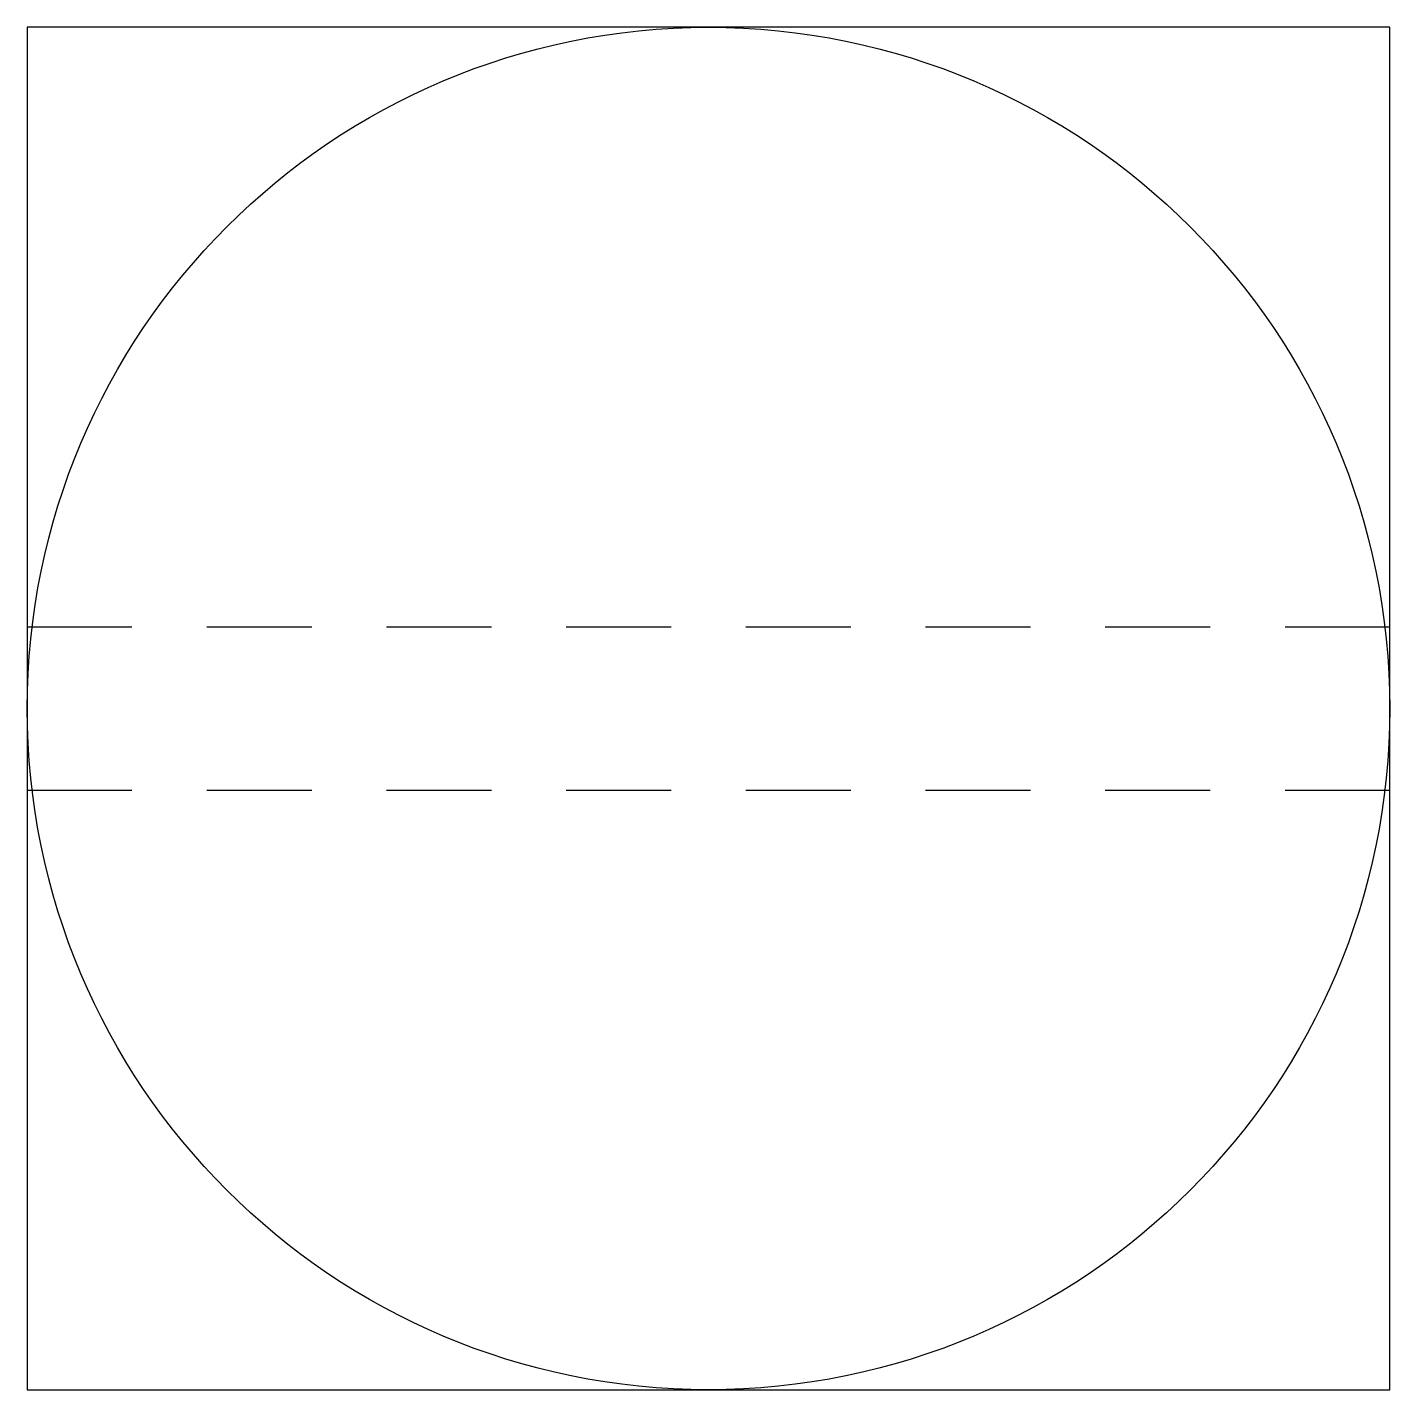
# Model space of a CAD drawing. Header units: millimetres. Extents: x -5 to 5, y -5 to 5.
import ezdxf

# ---------------------------------------------------------------- set-up
doc = ezdxf.new("R2010")
doc.units = ezdxf.units.MM

msp = doc.modelspace()

# ---------------------------------------------------------------- linework, layer by layer
at = {"color": 0, "linetype": 'Continuous', "lineweight": -2}
for p, q in [((-5, 0.6), (-4.23125, 0.6)), ((-3.68125, 0.6), (-2.9125, 0.6)), ((-2.3625, 0.6), (-1.59375, 0.6)), ((-1.04375, 0.6), (-0.275, 0.6)), ((0.275, 0.6), (1.04375, 0.6)), ((1.59375, 0.6), (2.3625, 0.6)), ((2.9125, 0.6), (3.68125, 0.6)), ((4.23125, 0.6), (5, 0.6)), ((-5, -0.6), (-4.23125, -0.6)), ((-3.68125, -0.6), (-2.9125, -0.6)), ((-2.3625, -0.6), (-1.59375, -0.6)), ((-1.04375, -0.6), (-0.275, -0.6)), ((0.275, -0.6), (1.04375, -0.6)), ((1.59375, -0.6), (2.3625, -0.6)), ((2.9125, -0.6), (3.68125, -0.6)), ((4.23125, -0.6), (5, -0.6))]:
    msp.add_line(p, q, dxfattribs=at)
msp.add_lwpolyline([(-5, -5), (5, -5), (5, 5), (-5, 5)], close=True, dxfattribs=at)
msp.add_circle((0, 0), 5, dxfattribs=at)

doc.saveas('drawing.dxf')
